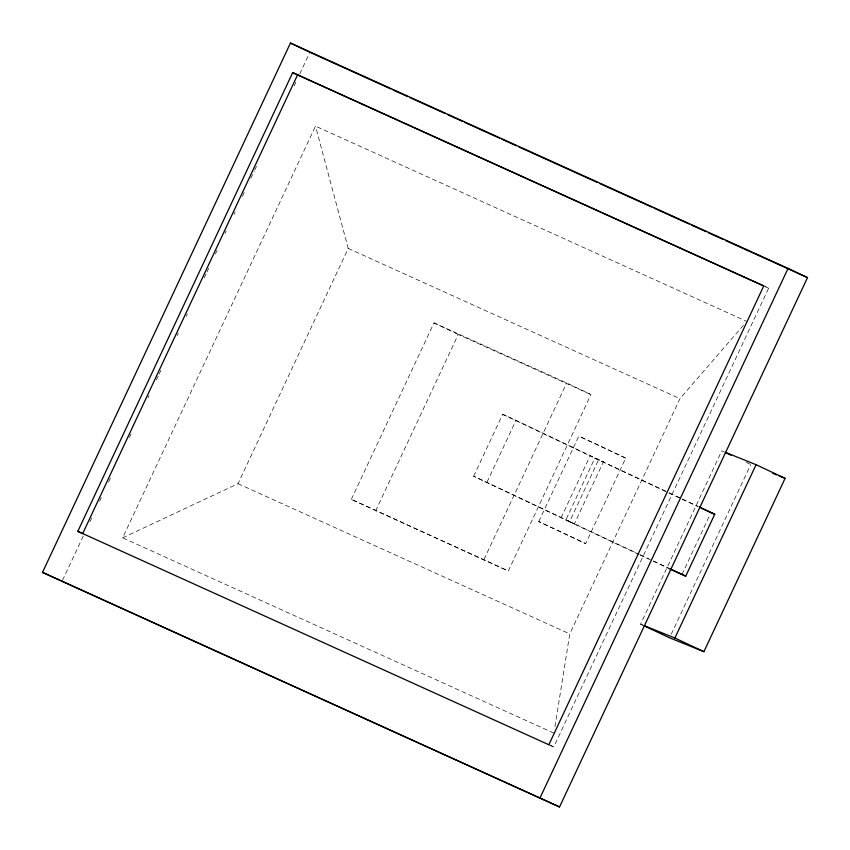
<?xml version="1.0" encoding="UTF-8"?>
<svg xmlns="http://www.w3.org/2000/svg" width="850" height="850" viewBox="0 0 850 850"><rect width="100%" height="100%" fill="white"/><g stroke="black" fill="none" stroke-linecap="round" stroke-linejoin="round"><path stroke-width="0.64" stroke-dasharray="4.25 3.19" d="M554.965 726.591L569.766 633.909L679.968 398.65L744.175 324.424M62.486 580.423L83.289 536.01M90.036 521.613L91.726 518.011M99.599 501.203L101.288 497.601M108.598 482.003L110.84 477.201M129.402 437.591L131.091 433.989M147.953 397.981L149.079 395.579M156.389 379.971L158.642 375.169M159.194 373.968L160.884 370.366M177.193 335.559L178.319 333.158M186.192 316.359L187.308 313.958M204.181 277.95L206.433 273.147M206.996 271.947L208.675 268.345M215.422 253.938L217.111 250.346M224.984 233.538L226.111 231.136M233.984 214.327L235.11 211.926M242.409 196.329L244.662 191.526M250.846 178.319L254.224 171.116M254.788 169.926L256.466 166.324M294.142 85.903L295.832 82.301M299.763 73.897L309.326 53.486M553.924 733.114L122.655 537.827L315.509 126.129L746.778 321.406M122.655 537.827L238.021 483.692L348.224 248.434L315.509 126.129M351.326 499.354L433.978 322.904L566.674 382.989L590.963 394.549L508.311 570.987L351.326 499.354L508.311 570.987M375.604 510.903L458.256 334.454L590.963 394.549M473.663 476.234L502.679 414.311L515.982 420.336L603.404 461.911L574.388 523.844L473.663 476.234L574.388 523.844M486.965 482.258L515.982 420.336M484.022 559.438L566.674 382.989M538.773 521.592L578.797 436.135L604.042 447.727L625.717 458.15L585.692 543.607L538.773 521.592L585.692 543.607M561.085 517.82L590.102 455.887L603.404 461.911M638.828 554.381L565.824 520.062L594.841 458.129L668.068 492.309M565.824 520.062L569.649 521.602L598.666 459.68M550.12 745.322L553.743 746.959L768.644 288.203L764.756 286.354M642.876 625.271L640.56 624.176L721.756 450.851L724.072 451.945M681.902 574.632L710.356 513.899M671.256 634.238L750.773 464.493M640.56 624.176L643.014 625.164M625.717 458.15L578.797 436.135M765.011 286.567L768.644 288.203M348.224 248.434L679.968 398.65M238.021 483.692L569.766 633.909M746.13 462.304L749.615 463.951M669.269 492.873L681.232 498.493M682.433 499.056L697.988 506.366M594.841 458.129L680.999 498.642M682.199 499.205L697.754 506.515M569.649 521.602L639.062 554.242M640.252 554.806L648.635 558.737M653.416 560.989L668.971 568.299M640.018 554.944L651.992 560.575M653.183 561.138L669.938 569.011M433.978 322.904L458.256 334.454M502.679 414.311L590.102 455.887M548.888 744.653L553.743 746.959"/><path stroke-width="1.27" d="M42.5 572.379L290.456 43.053L788.077 268.377L807.5 277.621L559.544 806.947L42.5 572.379L559.544 806.947M763.81 286.014L297.564 74.896L82.662 533.651L77.807 531.346L292.708 72.579L763.778 285.897L548.888 744.653M540.111 797.714L788.077 268.377M669.938 569.011L685.727 576.183L714.744 514.25L699.189 506.929M644.236 625.664L674.889 638.031L756.086 464.706L785.102 478.348L703.917 651.674L669.577 637.819L644.045 625.812M725.433 452.338L756.086 464.706M772.841 473.397L776.518 474.884M778.972 475.873L785.102 478.348M714.744 514.25L701.346 508.204M311.089 52.838L390.809 88.931M393.221 90.026L407.713 96.592M410.136 97.686L445.156 113.549M447.578 114.633L462.071 121.199M464.483 122.294L499.513 138.157M501.925 139.251L516.418 145.807M518.84 146.901L597.338 182.452M599.76 183.547L651.695 207.06M654.107 208.154L689.138 224.018M691.549 225.112L706.042 231.678M708.464 232.773L722.957 239.328M725.369 240.423L807.5 277.621M77.807 531.346L548.909 744.77M725.231 452.487L731.043 455.217M670.172 568.862L685.727 576.183M674.889 638.031L703.917 651.674M290.456 43.053L309.889 52.286M292.708 72.579L297.564 74.896"/></g></svg>
